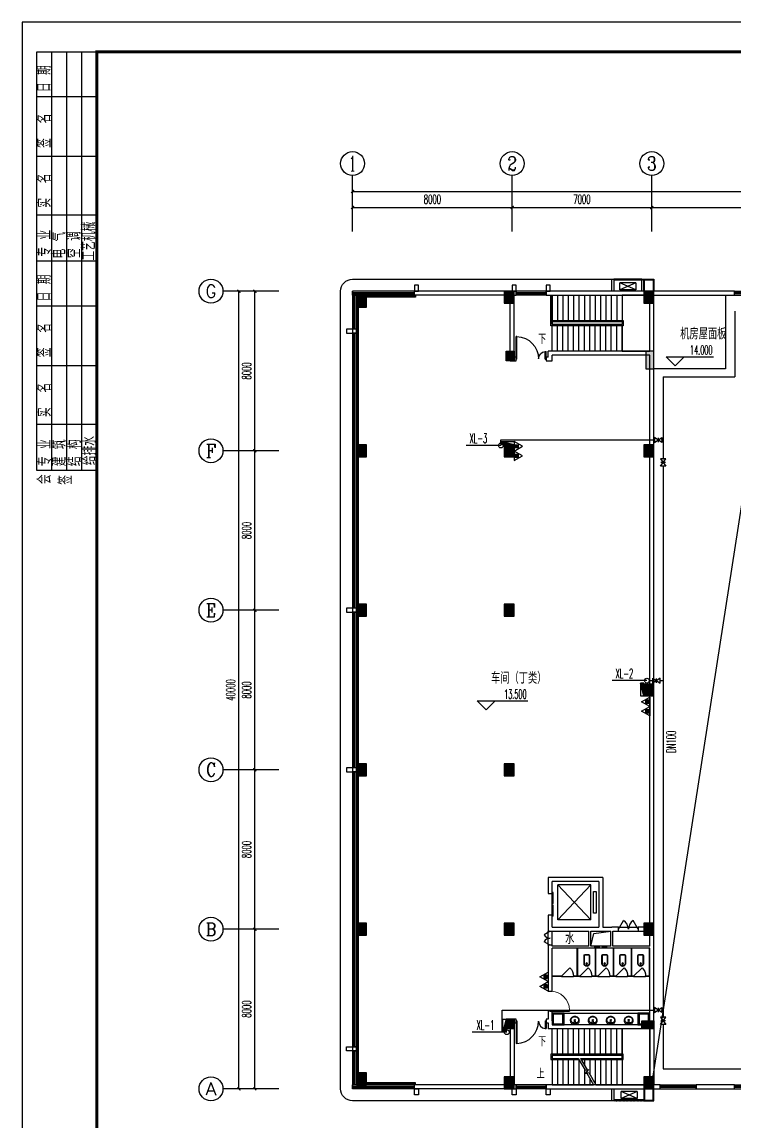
# Model space of a CAD drawing. Extents: x -620248 to 571765, y -684907 to -323071.
# Drawn here: x 248784 to 284532, y -509349 to -454182 of the extents above; entities that cross this region are included whole.
import ezdxf
from ezdxf.enums import TextEntityAlignment as Align

# ---------------------------------------------------------------- set-up
doc = ezdxf.new("R2010")
doc.units = 0
doc.header["$LTSCALE"] = 1000
doc.header["$MEASUREMENT"] = 0
doc.linetypes.add('DASH', pattern=[0.35, 0.25, -0.1])
for name, color, linetype in [('4', 4, 'Continuous'), ('9', 9, 'Continuous'), ('AC', 252, 'Continuous'), ('AXIS', 3, 'Continuous'), ('AXIS_TEXT', 7, 'Continuous'), ('DIM_ELEV', 3, 'Continuous'), ('DIM_SYMB', 3, 'Continuous'), ('EQUIP_消火栓', 7, 'Continuous'), ('EQUIP_灭火器', 7, 'Continuous'), ('EVTR', 2, 'Continuous'), ('K+T', 252, 'Continuous'), ('PIPE-消防', 1, 'Continuous'), ('PUB_HATCH', 8, 'Continuous'), ('PUB_TITLE', 4, 'Continuous'), ('STAIR', 2, 'Continuous'), ('TWT_LEAD', 3, 'Continuous'), ('TWT_TEXT', 7, 'Continuous'), ('VALVE_消防', 7, 'Continuous'), ('VPIPE-消防', 1, 'Continuous'), ('WALL', 7, 'Continuous'), ('WINDOW', 4, 'Continuous')]:
    doc.layers.add(name, color=color, linetype=linetype)
doc.styles.add('_TCH_AXIS', font='COMPLEX', dxfattribs={"bigfont": 'GBCBIG'})
doc.styles.add('_TCH_DIM', font='SIMPLEX.shx', dxfattribs={"width": 0.8, "bigfont": 'GBCBIG.shx'})
doc.styles.add('_TCH_DIM_T3', font='SIMPLEX.shx', dxfattribs={"width": 0.564706, "bigfont": 'GBCBIG.shx'})
doc.styles.add('COMPLEX', font='COMPLEX')
doc.styles.add('天正', font='SIMPLEX.shx', dxfattribs={"width": 0.7, "bigfont": 'HZTXT.shx'})
doc.dimstyles.new('_TCH_ARCH&&150', dxfattribs={"dimtxt": 446.25, "dimasz": 150, "dimexe": 375, "dimexo": 450, "dimgap": 189.375, "dimtad": 1, "dimdec": 0, "dimzin": 0, "dimdsep": 46, "dimtxsty": '_TCH_DIM_T3', "dimblk": 'ARCHTICK', "dimcen": 0.09, "dimclrt": 7, "dimazin": 2, "dimtfac": 1, "dimtdec": 0, "dimtix": 1, "dimtmove": 2, "dimatfit": 3, "dimfxl": 1, "dimtolj": 1, "dimtzin": 0, "dimarcsym": 0})

# ---------------------------------------------------------------- blocks, each defined once
blk = doc.blocks.new('A$C58C370F3')
at = {"layer": 'K+T'}
for points in [[(465, 138), (59, 138, 0.388189), (0, 88), (0, -88, 0.388189), (59, -138), (465, -138, 0.97895)], [(465, 118), (58, 118, 0.382017), (20, 86), (20, -86, 0.382017), (58, -118), (465, -118, 0.977255)]]:
    blk.add_lwpolyline(points, format="xyb", close=True, dxfattribs=at)
blk.add_circle((462, 0), 40, dxfattribs=at)
blk = doc.blocks.new('$DorLib2D$00000114')
at = {"color": 0}
blk.add_line((0.5, 0), (-0.207, 0.707), dxfattribs=at)
blk.add_arc((0.5, 0), 1, 135, 180, dxfattribs=at)
blk = doc.blocks.new('A$C03CD7C06')
at = {"layer": 'K+T'}
for p, q in [((-350, 1410), (-460, 1410)), ((-460, 1410), (-460, 0)), ((-440, 1390), (-350, 1390)), ((-440, 1390), (-440, 0)), ((-350, 1410), (250, 1410)), ((-350, 1390), (-350, 1410)), ((460, 1410), (250, 1410)), ((250, 1410), (250, 1390)), ((250, 1390), (440, 1390)), ((440, 1390), (440, 0)), ((460, 1410), (460, 0)), ((-440, 0), (-460, 0)), ((460, 0), (440, 0))]:
    blk.add_line(p, q, dxfattribs=at)
at = {"layer": 'K+T', "xscale": 600, "yscale": 600, "zscale": -600, "rotation": 180}
blk.add_blockref('$DorLib2D$00000114', (-50, 1400), dxfattribs=at)
at = {"layer": 'K+T', "rotation": 90}
blk.add_blockref('A$C58C370F3', (0, 310), dxfattribs=at)
blk = doc.blocks.new('A$C545B6328')
at = {"layer": 'AC'}
for p, q in [((400, 450), (-400, 450)), ((-400, 450), (-400, 100)), ((400, 450), (-400, 100)), ((400, 100), (-400, 450)), ((400, 100), (-400, 100)), ((400, 100), (400, 450))]:
    blk.add_line(p, q, dxfattribs=at)
blk = doc.blocks.new('A$C1dab9271')
h = blk.add_hatch(color=256)
h.dxf.hatch_style = 1
h.paths.add_polyline_path([(14741, 41038), (15141, 41038), (15141, 40538), (14741, 40538)])
h = blk.add_hatch(color=256)
h.dxf.hatch_style = 1
h.paths.add_polyline_path([(22141, 41038), (21741, 41038), (21741, 40138), (22141, 40138)])
h = blk.add_hatch(color=256)
h.dxf.hatch_style = 1
h.paths.add_polyline_path([(14741, 7538), (15141, 7538), (15141, 7038), (14741, 7038)])
h = blk.add_hatch(color=256)
h.dxf.hatch_style = 1
h.paths.add_polyline_path([(21541, 7438), (22141, 7438), (22141, 7038), (21541, 7038)])
at = {"layer": 'PUB_HATCH'}
for points in [[(7241, 43238), (7741, 43238), (7741, 43838), (7241, 43838)], [(14641, 43438), (15141, 43438), (15141, 44038), (14641, 44038)], [(21641, 43438), (22141, 43438), (22141, 44038), (21641, 44038)], [(7241, 35738), (7741, 35738), (7741, 36338), (7241, 36338)], [(14641, 35738), (15141, 35738), (15141, 36338), (14641, 36338)], [(21641, 35738), (22141, 35738), (22141, 36338), (21641, 36338)], [(7241, 27738), (7741, 27738), (7741, 28338), (7241, 28338)], [(14641, 27738), (15141, 27738), (15141, 28338), (14641, 28338)], [(21641, 23738), (22141, 23738), (22141, 24338), (21641, 24338)], [(7241, 19738), (7741, 19738), (7741, 20338), (7241, 20338)], [(14641, 19738), (15141, 19738), (15141, 20338), (14641, 20338)], [(7241, 11738), (7741, 11738), (7741, 12338), (7241, 12338)], [(14641, 11738), (15141, 11738), (15141, 12338), (14641, 12338)], [(21641, 11738), (22141, 11738), (22141, 12338), (21641, 12338)], [(7241, 4238), (7741, 4238), (7741, 4838), (7241, 4838)], [(14641, 4038), (15141, 4038), (15141, 4638), (14641, 4638)], [(21641, 4038), (22141, 4038), (22141, 4638), (21641, 4638)]]:
    blk.add_hatch(color=7, dxfattribs=at).paths.add_polyline_path(points)
for points in [[(14741, 41038), (15141, 41038), (15141, 40538), (14741, 40538)], [(22141, 41038), (21741, 41038), (21741, 40138), (22141, 40138)], [(14741, 7538), (15141, 7538), (15141, 7038), (14741, 7038)], [(21541, 7438), (22141, 7438), (22141, 7038), (21541, 7038)]]:
    blk.add_lwpolyline(points, close=True)
at = {"layer": 'WALL'}
for points in [[(7741, 43838), (7241, 43838), (7241, 43238), (7741, 43238)], [(15141, 44038), (14641, 44038), (14641, 43438), (15141, 43438)], [(22141, 44038), (21641, 44038), (21641, 43438), (22141, 43438)], [(7741, 36338), (7241, 36338), (7241, 35738), (7741, 35738)], [(15141, 36338), (14641, 36338), (14641, 35738), (15141, 35738)], [(22141, 36338), (21641, 36338), (21641, 35738), (22141, 35738)], [(7741, 28338), (7241, 28338), (7241, 27738), (7741, 27738)], [(15141, 28338), (14641, 28338), (14641, 27738), (15141, 27738)], [(22141, 24338), (21641, 24338), (21641, 23738), (22141, 23738)], [(7741, 20338), (7241, 20338), (7241, 19738), (7741, 19738)], [(15141, 20338), (14641, 20338), (14641, 19738), (15141, 19738)], [(7741, 12338), (7241, 12338), (7241, 11738), (7741, 11738)], [(15141, 12338), (14641, 12338), (14641, 11738), (15141, 11738)], [(22141, 12338), (21641, 12338), (21641, 11738), (22141, 11738)], [(7741, 4838), (7241, 4838), (7241, 4238), (7741, 4238)], [(15141, 4638), (14641, 4638), (14641, 4038), (15141, 4038)], [(22141, 4638), (21641, 4638), (21641, 4038), (22141, 4038)]]:
    blk.add_lwpolyline(points, close=True, dxfattribs=at)
blk = doc.blocks.new('$TCHSYS$WIN2D')
for p, q in [((-0.5, 0.5), (0.5, 0.5)), ((-0.5, 0.5), (-0.5, -0.5)), ((0.5, 0.5), (0.5, -0.5)), ((0.5, 0.1667), (-0.5, 0.1667)), ((0.5, -0.1667), (-0.5, -0.1667)), ((-0.5, -0.5), (0.5, -0.5))]:
    blk.add_line(p, q)
blk = doc.blocks.new('$DorLib2D$00000225')
at = {"color": 0}
for p, q in [((0.475, -0.001), (0.475, 0.752)), ((0.475, 0.752), (0.5, 0.752)), ((0.5, -0.001), (0.5, 0.752)), ((-0.5, 0), (-0.5, 0.252)), ((-0.475, 0.252), (-0.5, 0.252)), ((-0.475, 0), (-0.475, 0.252)), ((-0.475, 0), (-0.5, 0)), ((0.475, -0.001), (0.5, -0.001))]:
    blk.add_line(p, q, dxfattribs=at)
for centre, radius, start, end in [((0.505, -0.002), 0.755, 92.2493, 179.7238), ((-0.501, 0.003), 0.251, 359.7899, 84.0974)]:
    blk.add_arc(centre, radius, start, end, dxfattribs=at)
blk = doc.blocks.new('$DorLib2D$00000001')
for p, q in [((0.45, 0.975), (0.5, 0.975)), ((0.45, 0), (0.45, 0.975)), ((0.5, 0), (0.5, 0.975)), ((0.5, 0), (0.45, 0))]:
    blk.add_line(p, q)
at = {"lineweight": 13}
blk.add_arc((0.475, 0), 0.975, 91.4693, 180, dxfattribs=at)
blk = doc.blocks.new('$lvtry$00000179')
at = {"color": 0, "linetype": 'ByBlock'}
for p, q in [((-32, -102), (-92, -102)), ((-13, -178), (-40, -70)), ((35, -64), (-35, -64)), ((13, -178), (-13, -178)), ((40, -70), (13, -178)), ((92, -102), (32, -102))]:
    blk.add_line(p, q, dxfattribs=at)
blk.add_lwpolyline([(0, -406, 0.088425), (89, -391, 0.093738), (162, -347, 0.102376), (212, -280, 0.10945), (229, -203, 0.109452), (212, -127, 0.102376), (162, -60, 0.093738), (89, -16, 0.088423), (0, 0, 0.088427), (-89, -16, 0.093738), (-162, -60, 0.102376), (-212, -127, 0.109452), (-229, -203, 0.109451), (-212, -280, 0.102376), (-162, -347, 0.093738), (-89, -391, 0.088425)], format="xyb", close=True, dxfattribs=at)
for centre, radius in [((-64, -76), 20.4), ((-64, -76), 15.4), ((0, -229), 25.4), ((63, -76), 20.4), ((63, -76), 15.4)]:
    blk.add_circle(centre, radius, dxfattribs=at)
for centre, radius, start, end in [((-88, -229), 116, 151.0888, 180), ((-88, -229), 116, 180, 208.9112), ((-45, -252), 164, 126.8699, 151.0888), ((-45, -205), 164, 208.9112, 233.1301), ((-18, -288), 210, 123.9045, 126.8699), ((-18, -169), 210, 233.1301, 252.7421), ((-92, -178), 76.2, 90, 123.9045), ((0, -111), 270, 252.7421, 270), ((-35, -68), 5, 90, 194.0362), ((0, -111), 270, 270, 287.2579), ((35, -68), 5, 345.9638, 90), ((18, -169), 210, 287.2579, 306.8699), ((92, -178), 76.2, 57.7402, 90), ((45, -252), 164, 28.9112, 57.7402), ((45, -205), 164, 306.8699, 331.0888), ((88, -229), 116, 0, 28.9112), ((88, -229), 116, 331.0888, 0)]:
    blk.add_arc(centre, radius, start, end, dxfattribs=at)
at = {"color": 0}
for p in [(0, -76), (0, -229)]:
    blk.add_point(p, dxfattribs=at)
blk = doc.blocks.new('$WINLIB2D$00000001')
at = {"color": 0}
for points in [[(-0.5, 0.5), (-0.5, -0.5)], [(-0.5, 0.5), (0.5, 0.5)], [(0.5, -0.5), (0.5, 0.5)], [(0.5, 0.167), (-0.5, 0.167)], [(0.5, -0.167), (-0.5, -0.167)], [(-0.5, -0.5), (0.5, -0.5)]]:
    blk.add_lwpolyline(points, dxfattribs=at)
blk = doc.blocks.new('$DORLIB2D$00000127')
at = {"color": 0}
for points in [[(-0.533, 0.795), (-0.533, 0.69)], [(-0.033, 0.795), (-0.533, 0.795)], [(-0.033, 0.69), (-0.533, 0.69)], [(-0.033, 0.795), (-0.033, 0.69)], [(0.533, 0.795), (0.033, 0.795)], [(0.033, 0.795), (0.033, 0.69)], [(0.533, 0.69), (0.033, 0.69)], [(0.533, 0.795), (0.533, 0.69)], [(0.5, 0.5), (-0.5, 0.5)]]:
    blk.add_lwpolyline(points, dxfattribs=at)
blk = doc.blocks.new('$DorLib2D$00000231')
at = {"color": 0}
for p, q in [((-0.5, 0), (-0.25, 0.433)), ((0.5, 0), (0.25, 0.433))]:
    blk.add_line(p, q, dxfattribs=at)
for centre, start, end in [((-0.5, 0), 0, 60), ((0.5, 0), 120, 180)]:
    blk.add_arc(centre, 0.5, start, end, dxfattribs=at)
blk = doc.blocks.new('_ArchTick')
at = {"color": 0, "linetype": 'ByBlock', "const_width": 0.4}
blk.add_lwpolyline([(-0.5, -0.5), (0.5, 0.5)], dxfattribs=at)
blk = doc.blocks.new('*D343')
at = {"layer": 'AXIS', "color": 0, "lineweight": -2, "transparency": 16777216}
for p, q in [((7700, 50450), (7700, 52375)), ((7700, 52000), (115700, 52000)), ((115700, 50450), (115700, 52375))]:
    blk.add_line(p, q, dxfattribs=at)
at = {"layer": 'Defpoints', "color": 0, "transparency": 16777216}
for p in [(115700, 52000), (7700, 50000), (115700, 50000)]:
    blk.add_point(p, dxfattribs=at)
at = {"layer": 'AXIS', "color": 0, "lineweight": -2, "transparency": 16777216, "xscale": 150, "yscale": 150, "zscale": 150, "rotation": 180}
blk.add_blockref('_ArchTick', (7700, 52000), dxfattribs=at)
at = {"layer": 'AXIS', "color": 0, "lineweight": -2, "transparency": 16777216, "xscale": 150, "yscale": 150, "zscale": 150}
blk.add_blockref('_ArchTick', (115700, 52000), dxfattribs=at)
at = {"layer": 'AXIS', "color": 7, "transparency": 16777216, "insert": (61700, 52413), "char_height": 446.2, "attachment_point": 5, "style": '_TCH_DIM_T3'}
blk.add_mtext('\\A1;108000', dxfattribs=at)
blk = doc.blocks.new('*D344')
at = {"layer": 'AXIS', "color": 0, "lineweight": -2, "transparency": 16777216}
for p, q in [((7700, 50450), (7700, 51575)), ((15700, 50450), (15700, 51575)), ((7700, 51200), (15700, 51200))]:
    blk.add_line(p, q, dxfattribs=at)
at = {"layer": 'Defpoints', "color": 0, "transparency": 16777216}
for p in [(15700, 51200), (7700, 50000), (15700, 50000)]:
    blk.add_point(p, dxfattribs=at)
at = {"layer": 'AXIS', "color": 0, "lineweight": -2, "transparency": 16777216, "xscale": 150, "yscale": 150, "zscale": 150, "rotation": 180}
blk.add_blockref('_ArchTick', (7700, 51200), dxfattribs=at)
at = {"layer": 'AXIS', "color": 0, "lineweight": -2, "transparency": 16777216, "xscale": 150, "yscale": 150, "zscale": 150}
blk.add_blockref('_ArchTick', (15700, 51200), dxfattribs=at)
at = {"layer": 'AXIS', "color": 7, "transparency": 16777216, "insert": (11700, 51613), "char_height": 446.2, "attachment_point": 5, "style": '_TCH_DIM_T3'}
blk.add_mtext('\\A1;8000', dxfattribs=at)
blk = doc.blocks.new('*D345')
at = {"layer": 'AXIS', "color": 0, "lineweight": -2, "transparency": 16777216}
for p, q in [((15700, 50450), (15700, 51575)), ((22700, 50450), (22700, 51575)), ((15700, 51200), (22700, 51200))]:
    blk.add_line(p, q, dxfattribs=at)
at = {"layer": 'Defpoints', "color": 0, "transparency": 16777216}
for p in [(22700, 51200), (15700, 50000), (22700, 50000)]:
    blk.add_point(p, dxfattribs=at)
at = {"layer": 'AXIS', "color": 0, "lineweight": -2, "transparency": 16777216, "xscale": 150, "yscale": 150, "zscale": 150, "rotation": 180}
blk.add_blockref('_ArchTick', (15700, 51200), dxfattribs=at)
at = {"layer": 'AXIS', "color": 0, "lineweight": -2, "transparency": 16777216, "xscale": 150, "yscale": 150, "zscale": 150}
blk.add_blockref('_ArchTick', (22700, 51200), dxfattribs=at)
at = {"layer": 'AXIS', "color": 7, "transparency": 16777216, "insert": (19200, 51613), "char_height": 446.2, "attachment_point": 5, "style": '_TCH_DIM_T3'}
blk.add_mtext('\\A1;7000', dxfattribs=at)
blk = doc.blocks.new('*D346')
at = {"layer": 'AXIS', "color": 0, "lineweight": -2, "transparency": 16777216}
for p, q in [((22700, 50450), (22700, 51575)), ((32700, 50450), (32700, 51575)), ((22700, 51200), (32700, 51200))]:
    blk.add_line(p, q, dxfattribs=at)
at = {"layer": 'Defpoints', "color": 0, "transparency": 16777216}
for p in [(32700, 51200), (22700, 50000), (32700, 50000)]:
    blk.add_point(p, dxfattribs=at)
at = {"layer": 'AXIS', "color": 0, "lineweight": -2, "transparency": 16777216, "xscale": 150, "yscale": 150, "zscale": 150, "rotation": 180}
blk.add_blockref('_ArchTick', (22700, 51200), dxfattribs=at)
at = {"layer": 'AXIS', "color": 0, "lineweight": -2, "transparency": 16777216, "xscale": 150, "yscale": 150, "zscale": 150}
blk.add_blockref('_ArchTick', (32700, 51200), dxfattribs=at)
at = {"layer": 'AXIS', "color": 7, "transparency": 16777216, "insert": (27700, 51613), "char_height": 446.2, "attachment_point": 5, "style": '_TCH_DIM_T3'}
blk.add_mtext('\\A1;10000', dxfattribs=at)
blk = doc.blocks.new('*D357')
at = {"layer": 'AXIS', "color": 0, "lineweight": -2, "transparency": 16777216}
for p, q in [((3550, 47000), (1625, 47000)), ((2000, 7000), (2000, 47000)), ((3550, 7000), (1625, 7000))]:
    blk.add_line(p, q, dxfattribs=at)
at = {"layer": 'Defpoints', "color": 0, "transparency": 16777216}
for p in [(2000, 47000), (4000, 47000), (4000, 7000)]:
    blk.add_point(p, dxfattribs=at)
at = {"layer": 'AXIS', "color": 0, "lineweight": -2, "transparency": 16777216, "xscale": 150, "yscale": 150, "zscale": 150}
for p, rotation in [((2000, 47000), 90), ((2000, 7000), 270)]:
    blk.add_blockref('_ArchTick', p, dxfattribs=dict(at, rotation=rotation))
at = {"layer": 'AXIS', "color": 7, "transparency": 16777216, "insert": (1587, 27000), "char_height": 446.2, "attachment_point": 5, "rotation": 90, "style": '_TCH_DIM_T3'}
blk.add_mtext('\\A1;40000', dxfattribs=at)
blk = doc.blocks.new('*D358')
at = {"layer": 'AXIS', "color": 0, "lineweight": -2, "transparency": 16777216}
for p, q in [((3550, 15000), (2425, 15000)), ((2800, 7000), (2800, 15000)), ((3550, 7000), (2425, 7000))]:
    blk.add_line(p, q, dxfattribs=at)
at = {"layer": 'Defpoints', "color": 0, "transparency": 16777216}
for p in [(2800, 15000), (4000, 15000), (4000, 7000)]:
    blk.add_point(p, dxfattribs=at)
at = {"layer": 'AXIS', "color": 0, "lineweight": -2, "transparency": 16777216, "xscale": 150, "yscale": 150, "zscale": 150}
for p, rotation in [((2800, 15000), 90), ((2800, 7000), 270)]:
    blk.add_blockref('_ArchTick', p, dxfattribs=dict(at, rotation=rotation))
at = {"layer": 'AXIS', "color": 7, "transparency": 16777216, "insert": (2387, 11000), "char_height": 446.2, "attachment_point": 5, "rotation": 90, "style": '_TCH_DIM_T3'}
blk.add_mtext('\\A1;8000', dxfattribs=at)
blk = doc.blocks.new('*D359')
at = {"layer": 'AXIS', "color": 0, "lineweight": -2, "transparency": 16777216}
for p, q in [((3550, 23000), (2425, 23000)), ((2800, 15000), (2800, 23000)), ((3550, 15000), (2425, 15000))]:
    blk.add_line(p, q, dxfattribs=at)
at = {"layer": 'Defpoints', "color": 0, "transparency": 16777216}
for p in [(2800, 23000), (4000, 23000), (4000, 15000)]:
    blk.add_point(p, dxfattribs=at)
at = {"layer": 'AXIS', "color": 0, "lineweight": -2, "transparency": 16777216, "xscale": 150, "yscale": 150, "zscale": 150}
for p, rotation in [((2800, 23000), 90), ((2800, 15000), 270)]:
    blk.add_blockref('_ArchTick', p, dxfattribs=dict(at, rotation=rotation))
at = {"layer": 'AXIS', "color": 7, "transparency": 16777216, "insert": (2387, 19000), "char_height": 446.2, "attachment_point": 5, "rotation": 90, "style": '_TCH_DIM_T3'}
blk.add_mtext('\\A1;8000', dxfattribs=at)
blk = doc.blocks.new('*D360')
at = {"layer": 'AXIS', "color": 0, "lineweight": -2, "transparency": 16777216}
for p, q in [((3550, 31000), (2425, 31000)), ((2800, 23000), (2800, 31000)), ((3550, 23000), (2425, 23000))]:
    blk.add_line(p, q, dxfattribs=at)
at = {"layer": 'Defpoints', "color": 0, "transparency": 16777216}
for p in [(2800, 31000), (4000, 31000), (4000, 23000)]:
    blk.add_point(p, dxfattribs=at)
at = {"layer": 'AXIS', "color": 0, "lineweight": -2, "transparency": 16777216, "xscale": 150, "yscale": 150, "zscale": 150}
for p, rotation in [((2800, 31000), 90), ((2800, 23000), 270)]:
    blk.add_blockref('_ArchTick', p, dxfattribs=dict(at, rotation=rotation))
at = {"layer": 'AXIS', "color": 7, "transparency": 16777216, "insert": (2387, 27000), "char_height": 446.2, "attachment_point": 5, "rotation": 90, "style": '_TCH_DIM_T3'}
blk.add_mtext('\\A1;8000', dxfattribs=at)
blk = doc.blocks.new('*D361')
at = {"layer": 'AXIS', "color": 0, "lineweight": -2, "transparency": 16777216}
for p, q in [((3550, 39000), (2425, 39000)), ((2800, 31000), (2800, 39000)), ((3550, 31000), (2425, 31000))]:
    blk.add_line(p, q, dxfattribs=at)
at = {"layer": 'Defpoints', "color": 0, "transparency": 16777216}
for p in [(2800, 39000), (4000, 39000), (4000, 31000)]:
    blk.add_point(p, dxfattribs=at)
at = {"layer": 'AXIS', "color": 0, "lineweight": -2, "transparency": 16777216, "xscale": 150, "yscale": 150, "zscale": 150}
for p, rotation in [((2800, 39000), 90), ((2800, 31000), 270)]:
    blk.add_blockref('_ArchTick', p, dxfattribs=dict(at, rotation=rotation))
at = {"layer": 'AXIS', "color": 7, "transparency": 16777216, "insert": (2387, 35000), "char_height": 446.2, "attachment_point": 5, "rotation": 90, "style": '_TCH_DIM_T3'}
blk.add_mtext('\\A1;8000', dxfattribs=at)
blk = doc.blocks.new('*D362')
at = {"layer": 'AXIS', "color": 0, "lineweight": -2, "transparency": 16777216}
for p, q in [((3550, 47000), (2425, 47000)), ((2800, 39000), (2800, 47000)), ((3550, 39000), (2425, 39000))]:
    blk.add_line(p, q, dxfattribs=at)
at = {"layer": 'Defpoints', "color": 0, "transparency": 16777216}
for p in [(2800, 47000), (4000, 47000), (4000, 39000)]:
    blk.add_point(p, dxfattribs=at)
at = {"layer": 'AXIS', "color": 0, "lineweight": -2, "transparency": 16777216, "xscale": 150, "yscale": 150, "zscale": 150}
for p, rotation in [((2800, 47000), 90), ((2800, 39000), 270)]:
    blk.add_blockref('_ArchTick', p, dxfattribs=dict(at, rotation=rotation))
at = {"layer": 'AXIS', "color": 7, "transparency": 16777216, "insert": (2387, 43000), "char_height": 446.2, "attachment_point": 5, "rotation": 90, "style": '_TCH_DIM_T3'}
blk.add_mtext('\\A1;8000', dxfattribs=at)
blk = doc.blocks.new('_AXISO')
blk.add_circle((0, 0), 0.5)
at = {"layer": 'AXIS_TEXT', "style": 'COMPLEX', "width": 1.041667}
blk.add_attdef('A', text='', height=0.56, dxfattribs=at).set_placement((-0.25, -0.28), (0.25, -0.28), align=Align.FIT)
blk = doc.blocks.new('小签')
at = {"layer": '4'}
for p, q in [((-16433, 275229), (-16433, 289229)), ((-16433, 289229), (-14433, 289229)), ((-15933, 275229), (-15933, 289229)), ((-15433, 275229), (-15433, 289229)), ((-14933, 275229), (-14933, 289229)), ((-14433, 275229), (-14433, 289229)), ((-14433, 287729), (-16433, 287729)), ((-14433, 285729), (-16433, 285729)), ((-14433, 283773), (-16433, 283773)), ((-14433, 282229), (-16433, 282229)), ((-14433, 280729), (-16433, 280729)), ((-14433, 278729), (-16433, 278729)), ((-14433, 276773), (-16433, 276773)), ((-14433, 275229), (-16433, 275229))]:
    blk.add_line(p, q, dxfattribs=at)
at = {"layer": '4', "style": '_TCH_DIM', "width": 0.8}
for s, p in [('日 期', (-15971, 287889)), ('签  名', (-15966, 286022)), ('实  名', (-15966, 284022)), ('工艺机械', (-14479, 282255)), ('专 业', (-15960, 282382)), ('电 气', (-15476, 282324)), ('空 调', (-14973, 282341)), ('日 期', (-15971, 280889)), ('签  名', (-15966, 279022)), ('实  名', (-15966, 277022)), ('专 业', (-15952, 275382)), ('建 筑', (-15465, 275376)), ('结 构', (-14963, 275380)), ('给排水', (-14463, 275413)), ('会', (-15962, 274781)), ('签', (-15258, 274757))]:
    blk.add_text(s, height=450, rotation=90, dxfattribs=at).set_placement(p)
blk = doc.blocks.new('$TwtSys$00000434')
for p, q in [((-0.5, 0.5), (-0.5, -0.5)), ((-0.5, -0.5), (0.5, 0.5)), ((0.5, 0.5), (-0.5, 0.5)), ((0.5, -0.5), (0.5, 0.5)), ((-0.5, -0.5), (0.5, -0.5))]:
    blk.add_line(p, q)
blk.add_solid([(0.5, -0.5), (0.5, 0.5), (-0.5, -0.5)])
blk = doc.blocks.new('$VALVE$00000296')
for points in [[(-125, 72), (-125, -72), (125, 72), (125, -72), (-125, 72)], [(0, 60), (0, -64)]]:
    blk.add_lwpolyline(points)
for p in [(-125, 0), (125, 0)]:
    blk.add_point(p)
blk = doc.blocks.new('$TwtSys$00000546')
h = blk.add_hatch()
h.set_pattern_fill('ANSI31', color=256, scale=200, style=0)
h.set_pattern_definition([(45, (-38543.802, -6670.83), (-17.67767, 17.67767), [])])
h.paths.add_polyline_path([(-65, 174), (65, 174), (65, 44), (-65, 44)])
for points in [[(0, 344), (-198, 0), (198, 0)], [(-65, 174), (65, 174), (65, 44), (-65, 44)]]:
    blk.add_lwpolyline(points, close=True)
blk = doc.blocks.new('A$C06B3118E')
for p, q in [((17500, 14200), (17500, 14900)), ((17700, 14200), (17700, 14900)), ((21025, 15100), (22025, 15100)), ((21025, 14900), (22025, 14900))]:
    blk.add_line(p, q)
for points in [[(22300, 47000), (22300, 47600), (22800, 47600), (22800, 47000)], [(22330, 47000), (22330, 47570), (22770, 47570), (22770, 47000)], [(22300, 7000), (22300, 6400), (22800, 6400), (22800, 7000)], [(22330, 7000), (22330, 6430), (22770, 6430), (22770, 7000)]]:
    blk.add_lwpolyline(points)
at = {"color": 8}
blk.add_lwpolyline([(19650, 14150), (19792.3, 14784.6), (20650, 14900)], dxfattribs=at)
at = {"layer": '9'}
for p, q in [((22200, 47600), (20800, 47600)), ((22200, 47600), (20800, 47600)), ((22200, 47550), (20800, 47550)), ((7950, 7800), (7950, 46200)), ((8000, 7800), (8000, 46200)), ((22300, 6450), (20800, 6450)), ((22300, 6400), (20800, 6400))]:
    blk.add_line(p, q, dxfattribs=at)
for points in [[(20850, 47600), (20870, 47600), (20870, 47550), (20850, 47550), (20850, 47600)], [(20920, 47600), (20940, 47600), (20940, 47550), (20920, 47550), (20920, 47600)], [(20990, 47600), (21010, 47600), (21010, 47550), (20990, 47550), (20990, 47600)], [(21060, 47600), (21080, 47600), (21080, 47550), (21060, 47550), (21060, 47600)], [(21130, 47600), (21150, 47600), (21150, 47550), (21130, 47550), (21130, 47600)], [(21200, 47600), (21220, 47600), (21220, 47550), (21200, 47550), (21200, 47600)], [(21270, 47600), (21290, 47600), (21290, 47550), (21270, 47550), (21270, 47600)], [(21340, 47600), (21360, 47600), (21360, 47550), (21340, 47550), (21340, 47600)], [(21410, 47600), (21430, 47600), (21430, 47550), (21410, 47550), (21410, 47600)], [(21480, 47600), (21500, 47600), (21500, 47550), (21480, 47550), (21480, 47600)], [(21550, 47600), (21570, 47600), (21570, 47550), (21550, 47550), (21550, 47600)], [(21620, 47600), (21640, 47600), (21640, 47550), (21620, 47550), (21620, 47600)], [(21690, 47600), (21710, 47600), (21710, 47550), (21690, 47550), (21690, 47600)], [(21760, 47600), (21780, 47600), (21780, 47550), (21760, 47550), (21760, 47600)], [(21830, 47600), (21850, 47600), (21850, 47550), (21830, 47550), (21830, 47600)], [(21900, 47600), (21920, 47600), (21920, 47550), (21900, 47550), (21900, 47600)], [(21970, 47600), (21990, 47600), (21990, 47550), (21970, 47550), (21970, 47600)], [(22040, 47600), (22060, 47600), (22060, 47550), (22040, 47550), (22040, 47600)], [(22110, 47600), (22130, 47600), (22130, 47550), (22110, 47550), (22110, 47600)], [(22180, 47600), (22200, 47600), (22200, 47550), (22180, 47550), (22180, 47600)], [(22250, 47600), (22270, 47600), (22270, 47550), (22250, 47550), (22250, 47600)], [(10800, 46800), (10800, 46750), (8400, 46750)], [(10850, 46800), (10850, 46700), (8400, 46700)], [(22700, 7200), (28142, 42224.9), (109950, 46800)], [(10850, 7200), (10850, 7300), (8400, 7300)], [(10800, 7200), (10800, 7250), (8400, 7250)], [(20850, 6400), (20870, 6400), (20870, 6450), (20850, 6450), (20850, 6400)], [(20920, 6400), (20940, 6400), (20940, 6450), (20920, 6450), (20920, 6400)], [(20990, 6400), (21010, 6400), (21010, 6450), (20990, 6450), (20990, 6400)], [(21060, 6400), (21080, 6400), (21080, 6450), (21060, 6450), (21060, 6400)], [(21130, 6400), (21150, 6400), (21150, 6450), (21130, 6450), (21130, 6400)], [(21200, 6400), (21220, 6400), (21220, 6450), (21200, 6450), (21200, 6400)], [(21270, 6400), (21290, 6400), (21290, 6450), (21270, 6450), (21270, 6400)], [(21340, 6400), (21360, 6400), (21360, 6450), (21340, 6450), (21340, 6400)], [(21410, 6400), (21430, 6400), (21430, 6450), (21410, 6450), (21410, 6400)], [(21480, 6400), (21500, 6400), (21500, 6450), (21480, 6450), (21480, 6400)], [(21550, 6400), (21570, 6400), (21570, 6450), (21550, 6450), (21550, 6400)], [(21620, 6400), (21640, 6400), (21640, 6450), (21620, 6450), (21620, 6400)], [(21690, 6400), (21710, 6400), (21710, 6450), (21690, 6450), (21690, 6400)], [(21760, 6400), (21780, 6400), (21780, 6450), (21760, 6450), (21760, 6400)], [(21830, 6400), (21850, 6400), (21850, 6450), (21830, 6450), (21830, 6400)], [(21900, 6400), (21920, 6400), (21920, 6450), (21900, 6450), (21900, 6400)], [(21970, 6400), (21990, 6400), (21990, 6450), (21970, 6450), (21970, 6400)], [(22040, 6400), (22060, 6400), (22060, 6450), (22040, 6450), (22040, 6400)], [(22110, 6400), (22130, 6400), (22130, 6450), (22110, 6450), (22110, 6400)], [(22180, 6400), (22200, 6400), (22200, 6450), (22180, 6450), (22180, 6400)], [(22250, 6400), (22270, 6400), (22270, 6450), (22250, 6450), (22250, 6400)]]:
    blk.add_lwpolyline(points, dxfattribs=at)
at = {"layer": 'AXIS'}
for p, q in [((7700, 50000), (7700, 52800)), ((15700, 50000), (15700, 52800)), ((22700, 50000), (22700, 52800)), ((4000, 47000), (1200, 47000)), ((4000, 39000), (1200, 39000)), ((4000, 31000), (1200, 31000)), ((4000, 23000), (1200, 23000)), ((4000, 15000), (1200, 15000)), ((4000, 7000), (1200, 7000))]:
    blk.add_line(p, q, dxfattribs=at)
at = {"layer": 'DIM_ELEV'}
for p, q in [((23877.5, 43263.9), (23427.5, 43713.9)), ((23427.5, 43713.9), (25800.6, 43713.9)), ((23877.5, 43263.9), (24327.5, 43713.9)), ((14393.5, 25999.6), (13943.5, 26449.6)), ((13943.5, 26449.6), (16480.8, 26449.6)), ((14393.5, 25999.6), (14843.5, 26449.6))]:
    blk.add_line(p, q, dxfattribs=at)
at = {"layer": 'DIM_SYMB'}
for points in [[(17387.8, 44613.9, 0, 0, 0), (21777.9, 44613.9, 0, 0, 0), (21777.9, 46214, 0, 0, 0), (20124.2, 46214, 120, 0, 0), (19674.2, 46214, 0, 0, 0)], [(17387.8, 9386.1, 0, 0, 0), (21777.9, 9386.1, 0, 0, 0), (21777.9, 7786, 0, 0, 0), (20124.2, 7786, 120, 0, 0), (19674.2, 7786, 0, 0, 0)], [(17336.3, 7776, 0, 0, 0), (18819.4, 7776, 120, 0, 0), (19269.4, 7776, 0, 0, 0)]]:
    blk.add_lwpolyline(points, format="xyseb", dxfattribs=at)
at = {"layer": 'EVTR'}
blk.add_line((19637.5, 15475), (17987.5, 15475), dxfattribs=at)
blk.add_lwpolyline([(19637.5, 17225), (17987.5, 17225), (19637.5, 15475), (19637.5, 17225), (17987.5, 15475), (17987.5, 17225)], dxfattribs=at)
blk.add_lwpolyline([(19775, 15800), (19775, 16900), (19912.5, 16900), (19912.5, 15800)], close=True, dxfattribs=at)
at = {"layer": 'K+T'}
for p, q in [((18960, 12660), (18960, 14050)), ((18170, 12640), (17700, 12640)), ((17720, 12660), (18170, 12660)), ((18170, 12660), (18170, 12640)), ((18170, 12640), (18770, 12640)), ((18770, 12640), (18770, 12660)), ((18770, 12660), (18960, 12660)), ((18980, 12640), (18770, 12640)), ((17700, 10800), (22600, 10800))]:
    blk.add_line(p, q, dxfattribs=at)
for points in [[(17700, 10800), (17700, 10200), (18300, 10200), (18300, 10800), (17700, 10800)], [(22000, 10800), (22000, 10200), (22600, 10200), (22600, 10800), (22000, 10800)]]:
    blk.add_lwpolyline(points, dxfattribs=at)
for points in [[(17760, 10740), (17760, 10260), (18240, 10260), (18240, 10740)], [(22060, 10740), (22060, 10260), (22540, 10260), (22540, 10740)]]:
    blk.add_lwpolyline(points, close=True, dxfattribs=at)
at = {"layer": 'STAIR'}
for p, q in [((17640, 45265), (17640, 46800)), ((17640, 46800), (17700, 46800)), ((17700, 46800), (21210, 46800)), ((17700, 46800), (17700, 45535)), ((17700, 45325), (17700, 46800)), ((17970, 46800), (17970, 45535)), ((18240, 46800), (18240, 45535)), ((18510, 46800), (18510, 45535)), ((18780, 46800), (18780, 45535)), ((19050, 46800), (19050, 45535)), ((19320, 46800), (19320, 45535)), ((19590, 46800), (19590, 45535)), ((19860, 46800), (19860, 45535)), ((20130, 46800), (20130, 45535)), ((20400, 46800), (20400, 45535)), ((20670, 46800), (20670, 45535)), ((20940, 46800), (20940, 45535)), ((21210, 46800), (21210, 45535)), ((22600, 46800), (21210, 46800)), ((21210, 46800), (21210, 45535)), ((22600, 44000), (22600, 46800)), ((21270, 45265), (17640, 45265)), ((17700, 45535), (17700, 45475)), ((17700, 45535), (21270, 45535)), ((17700, 45535), (17700, 45475)), ((17700, 45475), (21210, 45475)), ((17700, 45475), (21210, 45475)), ((17700, 45475), (17700, 45325)), ((21210, 45325), (17700, 45325)), ((21210, 45325), (17700, 45325)), ((17700, 44000), (17700, 45265)), ((17970, 44000), (17970, 45265)), ((18240, 44000), (18240, 45265)), ((18510, 44000), (18510, 45265)), ((18780, 44000), (18780, 45265)), ((19050, 44000), (19050, 45265)), ((19320, 44000), (19320, 45265)), ((19590, 44000), (19590, 45265)), ((19860, 44000), (19860, 45265)), ((20130, 44000), (20130, 45265)), ((20400, 44000), (20400, 45265)), ((20670, 44000), (20670, 45265)), ((20940, 44000), (20940, 45265)), ((21210, 45475), (21210, 45325)), ((21210, 45475), (21210, 45325)), ((21210, 44000), (21210, 45265)), ((21210, 45265), (21210, 44000)), ((21270, 45535), (21270, 45265)), ((21210, 44000), (17700, 44000)), ((21210, 44000), (22600, 44000)), ((21210, 10000), (17700, 10000)), ((17700, 8735), (17700, 10000)), ((17970, 8735), (17970, 10000)), ((18240, 8735), (18240, 10000)), ((18510, 8735), (18510, 10000)), ((18780, 8735), (18780, 10000)), ((19050, 8735), (19050, 10000)), ((19320, 8735), (19320, 10000)), ((19590, 8735), (19590, 10000)), ((19860, 8735), (19860, 10000)), ((20130, 8735), (20130, 10000)), ((20400, 8735), (20400, 10000)), ((20670, 8735), (20670, 10000)), ((20940, 8735), (20940, 10000)), ((21210, 8735), (21210, 10000)), ((22600, 10000), (21210, 10000)), ((21210, 10000), (21210, 8735)), ((22600, 7200), (22600, 10000)), ((17640, 8735), (17640, 8465)), ((21270, 8735), (17640, 8735)), ((17640, 8465), (19049.4, 8465)), ((21210, 8675), (17700, 8675)), ((17700, 8675), (17700, 8525)), ((21210, 8675), (17700, 8675)), ((17700, 8525), (17700, 8675)), ((17700, 8525), (19014.8, 8525)), ((17700, 8525), (19014.8, 8525)), ((17700, 8465), (17700, 7200)), ((17970, 8465), (17970, 7200)), ((18240, 8465), (18240, 7200)), ((18510, 8465), (18510, 7200)), ((18780, 8465), (18780, 7200)), ((19014.8, 8525), (19360.1, 7926.9)), ((19050, 8464), (19050, 7200)), ((19130.2, 8525), (21210, 8525)), ((19130.2, 8525), (19460.1, 7953.7)), ((19130.2, 8525), (21210, 8525)), ((19164.9, 8465), (21270, 8465)), ((19320, 8465), (19320, 8196.3)), ((19590, 8465), (19590, 7728.7)), ((19860, 8465), (19860, 7261)), ((20130, 8465), (20130, 7200)), ((20400, 8465), (20400, 7200)), ((20670, 8465), (20670, 7200)), ((20940, 8465), (20940, 7200)), ((21210, 8525), (21210, 8675)), ((21210, 8675), (21210, 8525)), ((21210, 8465), (21210, 7200)), ((21210, 8465), (21210, 7200)), ((21270, 8465), (21270, 8735)), ((19320, 7996.3), (19320, 7200)), ((19532.4, 7973.1), (19359.5, 7767)), ((19359.5, 7767), (19539.9, 7815.4)), ((19360.1, 7926.9), (19532.4, 7973.1)), ((19439.9, 7788.6), (19779.8, 7200)), ((19539.9, 7815.4), (19895.2, 7200)), ((17700, 7200), (19779.8, 7200)), ((19590, 7528.7), (19590, 7200)), ((19895.2, 7200), (21210, 7200)), ((21210, 7200), (22600, 7200))]:
    blk.add_line(p, q, dxfattribs=at)
at = {"layer": 'WALL'}
for p, q in [((15700, 47000), (7700, 47000)), ((7700, 47000), (7700, 46800)), ((15900, 47000), (15700, 47000)), ((15900, 46800), (15900, 47000)), ((22700, 47000), (17400, 47000)), ((17400, 47000), (17400, 46800)), ((26850, 47000), (22700, 47000)), ((26850, 46800), (26850, 47000)), ((7700, 46800), (7900, 46800)), ((15600, 46800), (7900, 46800)), ((15600, 43500), (15600, 46800)), ((15800, 46800), (15900, 46800)), ((15800, 43700), (15800, 46800)), ((17400, 46800), (22600, 46800)), ((22600, 44000), (22600, 46800)), ((22800, 46800), (26850, 46800)), ((22800, 43900), (22800, 46800)), ((7900, 45100), (7700, 45100)), ((7700, 45100), (7700, 44900)), ((7700, 44900), (7900, 44900)), ((7900, 44900), (7900, 45100)), ((15900, 43700), (15800, 43700)), ((15900, 43500), (15900, 43700)), ((17500, 43700), (17400, 43700)), ((17400, 43700), (17400, 43500)), ((22600, 44000), (17500, 44000)), ((17500, 43700), (17500, 44000)), ((22600, 43800), (17700, 43800)), ((17700, 43500), (17700, 43800)), ((22600, 15100), (22600, 43800)), ((22800, 15000), (22800, 43900)), ((15600, 43500), (15900, 43500)), ((17400, 43500), (17700, 43500)), ((7900, 31100), (7700, 31100)), ((7700, 31100), (7700, 30900)), ((7700, 30900), (7900, 30900)), ((7900, 30900), (7900, 31100)), ((7900, 23100), (7700, 23100)), ((7700, 23100), (7700, 22900)), ((7700, 22900), (7900, 22900)), ((7900, 22900), (7900, 23100)), ((20250, 17600), (17500, 17600)), ((17500, 17600), (17500, 16800)), ((20050, 17400), (17700, 17400)), ((17700, 16800), (17700, 17400)), ((20050, 17400), (20050, 15100)), ((20250, 17600), (20250, 15100)), ((17500, 16800), (17700, 16800)), ((17700, 15700), (17500, 15700)), ((17500, 15700), (17500, 15000)), ((17700, 15100), (17700, 15700)), ((17500, 15000), (17500, 14900)), ((17500, 14900), (17700, 14900)), ((17700, 15100), (19600, 15100)), ((17700, 14900), (19550, 14900)), ((19550, 14150), (19550, 14900)), ((19600, 15100), (20050, 15100)), ((19650, 14150), (19650, 14900)), ((19650, 14900), (20150, 14900)), ((20150, 14900), (20650, 14900)), ((20250, 15100), (20700, 15100)), ((20650, 14150), (20650, 14900)), ((21025, 15100), (20700, 15100)), ((20750, 14150), (20750, 14900)), ((20750, 14900), (21025, 14900)), ((21025, 14900), (21025, 15100)), ((22600, 15100), (22025, 15100)), ((22025, 15100), (22025, 14900)), ((22025, 14900), (22600, 14900)), ((22600, 14150), (22600, 14900)), ((22800, 14100), (22800, 15000)), ((17700, 14200), (17500, 14200)), ((17500, 14200), (17500, 14100)), ((17500, 14100), (17500, 11900)), ((17700, 14150), (17700, 14200)), ((19550, 14150), (17700, 14150)), ((17700, 11900), (17700, 14050)), ((19600, 14050), (17700, 14050)), ((20700, 14050), (19600, 14050)), ((20650, 14150), (19650, 14150)), ((22600, 14050), (20700, 14050)), ((22600, 14150), (20750, 14150)), ((22600, 10200), (22600, 14050)), ((22800, 10100), (22800, 14100)), ((17500, 11900), (17700, 11900)), ((15900, 10500), (15600, 10500)), ((15600, 10500), (15600, 7200)), ((15900, 10300), (15900, 10500)), ((17500, 10500), (17400, 10500)), ((17400, 10500), (17400, 10300)), ((17700, 10900), (17500, 10900)), ((17500, 10900), (17500, 10500)), ((17700, 10400), (17700, 10900)), ((15800, 10300), (15900, 10300)), ((15800, 10300), (15800, 7200)), ((17400, 10300), (17500, 10300)), ((17500, 10300), (17500, 10000)), ((22600, 10000), (17500, 10000)), ((17700, 10400), (17700, 10200)), ((22600, 10200), (17700, 10200)), ((22600, 10000), (22600, 7200)), ((22800, 10100), (22800, 7200)), ((7900, 9100), (7700, 9100)), ((7700, 9100), (7700, 8900)), ((7700, 8900), (7900, 8900)), ((7900, 8900), (7900, 9100)), ((7900, 7200), (7700, 7200)), ((7700, 7200), (7700, 7000)), ((15600, 7200), (7900, 7200)), ((15900, 7200), (15800, 7200)), ((15900, 7000), (15900, 7200)), ((22600, 7200), (17400, 7200)), ((17400, 7200), (17400, 7000)), ((23125, 7200), (22800, 7200)), ((23125, 7000), (23125, 7200)), ((26850, 7200), (24925, 7200)), ((24925, 7200), (24925, 7000)), ((26850, 7000), (26850, 7200)), ((15700, 7000), (7700, 7000)), ((15700, 7000), (15900, 7000)), ((17400, 7000), (22700, 7000)), ((22700, 7000), (23125, 7000)), ((24925, 7000), (26850, 7000))]:
    blk.add_line(p, q, dxfattribs=at)
blk.add_lwpolyline([(22300, 6400), (7700, 6400, -0.4142136), (7100, 7000), (7100, 47000, -0.4142136), (7700, 47600), (22300, 47600)], format="xyb", dxfattribs=at)
for points in [[(20700, 47000), (20700, 47600), (20800, 47600), (20800, 47000), (20700, 47000)], [(20700, 47000), (20700, 47600), (20800, 47600), (20800, 47000), (20700, 47000)], [(22200, 47000), (22200, 47600), (22300, 47600), (22300, 47000), (22200, 47000)], [(11000, 47000), (11000, 47300), (10800, 47300), (10800, 47000), (11000, 47000)], [(15900, 47000), (15900, 47300), (15700, 47300), (15700, 47000), (15900, 47000)], [(17600, 47000), (17600, 47300), (17400, 47300), (17400, 47000), (17600, 47000)], [(26400, 46800), (26400, 43100), (22800, 43100)], [(11000, 7000), (11000, 6700), (10800, 6700), (10800, 7000), (11000, 7000)], [(15900, 7000), (15900, 6700), (15700, 6700), (15700, 7000), (15900, 7000)], [(17600, 7000), (17600, 6700), (17400, 6700), (17400, 7000), (17600, 7000)], [(20800, 7000), (20800, 6400), (20700, 6400), (20700, 7000), (20800, 7000)]]:
    blk.add_lwpolyline(points, dxfattribs=at)
for points in [[(7400, 44900), (7900, 44900), (7900, 45100), (7400, 45100)], [(7400, 30900), (7900, 30900), (7900, 31100), (7400, 31100)], [(7400, 22900), (7900, 22900), (7900, 23100), (7400, 23100)], [(7400, 9100), (7900, 9100), (7900, 8900), (7400, 8900)]]:
    blk.add_lwpolyline(points, close=True, dxfattribs=at)
at = {"layer": 'WINDOW', "linetype": 'DASH'}
for p, q in [((19850, 14050, 900), (19850, 14150, 900)), ((20450, 14116.7, 900), (19850, 14116.7, 900)), ((20450, 14083.3, 900), (19850, 14083.3, 900)), ((20450, 14050, 900), (20450, 14150, 900))]:
    blk.add_line(p, q, dxfattribs=at)
blk.add_blockref('A$C1dab9271', (658.7, 2962.4))
at = {"xscale": -1, "rotation": 180}
for name, p in [('A$C545B6328', (21500, 47518.8)), ('A$C545B6328', (21500, 47518.8)), ('A$C03CD7C06', (19440, 14050)), ('A$C03CD7C06', (20340, 14050)), ('A$C03CD7C06', (21240, 14050)), ('A$C03CD7C06', (22140, 14050)), ('A$C545B6328', (21568.4, 6963.9))]:
    blk.add_blockref(name, p, dxfattribs=at)
at = {"layer": 'AXIS'}
ref = blk.add_blockref('_AXISO', (7700, 53400), dxfattribs=dict(at, xscale=1200, yscale=1200, zscale=1200))
ref.add_attrib('A', '1', dxfattribs={"layer": 'AXIS_TEXT', "height": 772.1, "style": '_TCH_AXIS'}).set_placement((7534.6, 53014), (7865.4, 53014), align=Align.FIT)
ref = blk.add_blockref('_AXISO', (15700, 53400), dxfattribs=dict(at, xscale=1200, yscale=1200, zscale=1200))
ref.add_attrib('A', '2', dxfattribs={"layer": 'AXIS_TEXT', "height": 698.9, "style": '_TCH_AXIS'}).set_placement((15467, 53050.5), (15933, 53050.5), align=Align.FIT)
ref = blk.add_blockref('_AXISO', (22700, 53400), dxfattribs=dict(at, xscale=1200, yscale=1200, zscale=1200))
ref.add_attrib('A', '3', dxfattribs={"layer": 'AXIS_TEXT', "height": 698.9, "style": '_TCH_AXIS'}).set_placement((22467, 53050.5), (22933, 53050.5), align=Align.FIT)
ref = blk.add_blockref('_AXISO', (600, 47000), dxfattribs=dict(at, xscale=1200, yscale=1200, zscale=1200))
ref.add_attrib('A', 'G', dxfattribs={"layer": 'AXIS_TEXT', "height": 637.8, "style": '_TCH_AXIS'}).set_placement((326.7, 46681.1), (873.3, 46681.1), align=Align.FIT)
ref = blk.add_blockref('_AXISO', (600, 39000), dxfattribs=dict(at, xscale=1200, yscale=1200, zscale=1200))
ref.add_attrib('A', 'F', dxfattribs={"layer": 'AXIS_TEXT', "height": 668.2, "style": '_TCH_AXIS'}).set_placement((345.5, 38665.9), (854.5, 38665.9), align=Align.FIT)
ref = blk.add_blockref('_AXISO', (600, 31000), dxfattribs=dict(at, xscale=1200, yscale=1200, zscale=1200))
ref.add_attrib('A', 'E', dxfattribs={"layer": 'AXIS_TEXT', "height": 668.2, "style": '_TCH_AXIS'}).set_placement((345.5, 30665.9), (854.5, 30665.9), align=Align.FIT)
ref = blk.add_blockref('_AXISO', (600, 23000), dxfattribs=dict(at, xscale=1200, yscale=1200, zscale=1200))
ref.add_attrib('A', 'C', dxfattribs={"layer": 'AXIS_TEXT', "height": 683.5, "style": '_TCH_AXIS'}).set_placement((355.9, 22658.2), (844.1, 22658.2), align=Align.FIT)
ref = blk.add_blockref('_AXISO', (600, 15000), dxfattribs=dict(at, xscale=1200, yscale=1200, zscale=1200))
ref.add_attrib('A', 'B', dxfattribs={"layer": 'AXIS_TEXT', "height": 652.9, "style": '_TCH_AXIS'}).set_placement((335.7, 14673.6), (864.3, 14673.6), align=Align.FIT)
ref = blk.add_blockref('_AXISO', (600, 7000), dxfattribs=dict(at, xscale=1200, yscale=1200, zscale=1200))
ref.add_attrib('A', 'A', dxfattribs={"layer": 'AXIS_TEXT', "height": 637.8, "style": '_TCH_AXIS'}).set_placement((326.7, 6681.1), (873.3, 6681.1), align=Align.FIT)
at = {"layer": 'K+T', "xscale": -600, "yscale": 600, "zscale": -600}
blk.add_blockref('$DorLib2D$00000114', (18470, 12650), dxfattribs=at)
at = {"layer": 'K+T', "rotation": 180}
for p in [(18841.3, 10220), (19741.3, 10220), (20641.3, 10220), (21541.3, 10220)]:
    blk.add_blockref('$lvtry$00000179', p, dxfattribs=at)
at = {"layer": 'WINDOW'}
for name, p, xscale, yscale, zscale, rotation in [('$TCHSYS$WIN2D', (9250, 46900), 3100, 200, 3100, 180), ('$WINLIB2D$00000001', (16650, 46900), 1500, 200, 1500, 180), ('$TCHSYS$WIN2D', (27750, 46900), -1800, 200, -1800, 180.0000000000297), ('$TCHSYS$WIN2D', (7800, 45950), -1700, -200, -1700, 90), ('$TCHSYS$WIN2D', (7800, 38000), -13800, -200, -13800, 90), ('$DorLib2D$00000225', (16650, 43600), 1500, -1500, 1500, 180), ('$TCHSYS$WIN2D', (7800, 27000), -7800.000000001877, -200, -7800.000000001877, 90), ('$TCHSYS$WIN2D', (7800, 16000), -13800, -200, -13800, 90), ('$DORLIB2D$00000127', (17600, 16250), 1100, 200, 1100, 270), ('$DorLib2D$00000231', (17600, 14550), 700, 700, 700, 90), ('$DorLib2D$00000231', (21525, 15000), 1000, 1000, 1000, 5.00258e-11), ('$DorLib2D$00000001', (17600, 11400), -1000, -1000, -1000, 90), ('$DorLib2D$00000225', (16650, 10400), 1500, 1500, 1500, 180), ('$TCHSYS$WIN2D', (7800, 8050), -1700, -200, -1700, 90), ('$TCHSYS$WIN2D', (9250, 7100), 3100, 200, 3100, 180), ('$WINLIB2D$00000001', (16650, 7100), 1500, 200, 1500, 180), ('$TCHSYS$WIN2D', (24025, 7100), -1800, 200, -1800, 180.0000000000297), ('$TCHSYS$WIN2D', (27750, 7100), -1800, 200, -1800, 180.0000000000297)]:
    blk.add_blockref(name, p, dxfattribs=dict(at, xscale=xscale, yscale=yscale, zscale=zscale, rotation=rotation))
at = {"layer": 'DIM_ELEV', "color": 7, "style": '天正', "width": 0.525}
for s, p in [('14.000', (24615.6, 43827.9)), ('13.500', (15295.8, 26563.6))]:
    blk.add_text(s, height=456, dxfattribs=at).set_placement(p)
at = {"layer": 'DIM_SYMB', "color": 7, "style": '_TCH_DIM', "width": 0.8}
for s, p in [('下', (17002.4, 44351.4)), ('下', (17002.4, 9123.6)), ('上', (16928.6, 7513.5))]:
    blk.add_text(s, height=506.4, dxfattribs=at).set_placement(p)
at = {"layer": 'TWT_TEXT', "style": '_TCH_DIM', "width": 0.8}
for s, height, p in [('机房屋面板', 578.72, (24125.1, 44578.8)), ('车间（丁类）', 578.72, (14641.1, 27314.6)), ('水', 578.7, (18357.9, 14261.5))]:
    blk.add_text(s, height=height, dxfattribs=at).set_placement(p)
at = {"layer": 'AXIS'}
for p1, p2, distance, picture, middle in [((7700, 50000), (115700, 50000), 2000, '*D343', (61700, 52412.5)), ((7700, 50000), (15700, 50000), 1200, '*D344', (11700, 51612.5)), ((15700, 50000), (22700, 50000), 1200, '*D345', (19200, 51612.5)), ((22700, 50000), (32700, 50000), 1200, '*D346', (27700, 51612.5)), ((4000, 7000), (4000, 47000), 2000, '*D357', (1587.5, 27000)), ((4000, 39000), (4000, 47000), 1200, '*D362', (2387.5, 43000)), ((4000, 31000), (4000, 39000), 1200, '*D361', (2387.5, 35000)), ((4000, 23000), (4000, 31000), 1200, '*D360', (2387.5, 27000)), ((4000, 15000), (4000, 23000), 1200, '*D359', (2387.5, 19000)), ((4000, 7000), (4000, 15000), 1200, '*D358', (2387.5, 11000))]:
    dim = blk.add_aligned_dim(p1=p1, p2=p2, distance=distance, dimstyle='_TCH_ARCH&&150', dxfattribs=at)
    dim.commit()
    dim.dimension.update_dxf_attribs({"geometry": picture, "text_midpoint": middle})

msp = doc.modelspace()

# ---------------------------------------------------------------- linework, layer by layer
at = {"layer": 'PIPE-消防', "linetype": 'Continuous', "ltscale": 1.5}
for p, q in [((284532.3, -468689.2), (284532.3, -471978.7)), ((280932.3, -471978.7), (280932.3, -475144.1)), ((280932.3, -471978.7), (284532.3, -471978.7)), ((272794.2, -475300.9), (272794.2, -475144.1)), ((272794.2, -475144.1), (280492.1, -475144.1)), ((280867.1, -475144.1), (280932.3, -475144.1)), ((280932.3, -475144.1), (280932.3, -476087.3)), ((280932.3, -476462.3), (280932.3, -487213.7)), ((280235.4, -487213.7), (280410.5, -487213.7)), ((280785.5, -487213.7), (280932.3, -487213.7)), ((280932.3, -487213.7), (280932.3, -503733.4)), ((272851.2, -504848.8), (272851.2, -503733.4)), ((272851.2, -503733.4), (280492.1, -503733.4)), ((280867.1, -503733.4), (280932.3, -503733.4)), ((280932.3, -503733.4), (280932.3, -504089.7)), ((280932.3, -504464.7), (280932.3, -506677.5)), ((272974.2, -504848.8), (272851.2, -504848.8)), ((280932.3, -506677.5), (290775.2, -506677.5))]:
    msp.add_line(p, q, dxfattribs=at)
at = {"layer": 'PUB_TITLE'}
msp.add_lwpolyline([(248783.7, -543282.2), (406433.7, -543282.2), (406433.7, -454182.2), (248783.7, -454182.2)], close=True, dxfattribs=at)
at = {"layer": 'PUB_TITLE', "const_width": 150}
msp.add_lwpolyline([(252533.7, -541782.2), (404933.7, -541782.2), (404933.7, -455682.2), (252533.7, -455682.2)], close=True, dxfattribs=at)
at = {"layer": 'TWT_LEAD'}
for p, q in [((272308.1, -475420.9), (271046.5, -475420.9)), ((272794.2, -475420.9), (272308.1, -475420.9)), ((279629.3, -487213.7), (278367.7, -487213.7)), ((280115.4, -487213.7), (279629.3, -487213.7)), ((272608.1, -504848.8), (271346.5, -504848.8)), ((273094.2, -504848.8), (272608.1, -504848.8))]:
    msp.add_line(p, q, dxfattribs=at)
at = {"layer": 'VPIPE-消防', "linetype": 'Continuous'}
for centre in [(272794.2, -475420.9), (280115.4, -487213.7), (273094.2, -504848.8)]:
    msp.add_circle(centre, 120, dxfattribs=at)

# ---------------------------------------------------------------- block references
at = {"layer": '4', "xscale": 1.5, "yscale": 1.5, "zscale": 1.5}
msp.add_blockref('小签', (274182.5, -889526), dxfattribs=at)
at = {"layer": 'EQUIP_消火栓', "xscale": 650, "zscale": 650}
for p, yscale, rotation in [((273134.7, -475303.4), -160, 179.9999999999998), ((279879.7, -487658.4), 160, 90.00000000000014), ((272979.7, -504508.4), -160, 269.9999999999998)]:
    msp.add_blockref('$TwtSys$00000434', p, dxfattribs=dict(at, yscale=yscale, rotation=rotation))
at = {"layer": 'EQUIP_灭火器', "xscale": 1.2, "zscale": 1.2, "rotation": 270}
for p, yscale in [((273459.7, -475461.4), 1.2), ((273459.7, -475937.5), 1.2), ((280259.7, -488273), -1.2), ((280259.7, -488749.2), -1.2), ((275159.7, -502069.2), -1.2), ((275159.7, -502545.3), -1.2)]:
    msp.add_blockref('$TwtSys$00000546', p, dxfattribs=dict(at, yscale=yscale))
at = {"layer": 'VALVE_消防', "xscale": 1.5, "zscale": 1.5}
for p, yscale in [((280679.6, -475144.1), 1.8), ((280598, -487213.7), -1.8), ((280679.6, -503733.4), 1.8)]:
    msp.add_blockref('$VALVE$00000296', p, dxfattribs=dict(at, yscale=yscale))
at = {"layer": 'VALVE_消防', "xscale": 1.5, "yscale": 1.8, "zscale": 1.5, "rotation": 270}
for p in [(280932.3, -476274.8), (280932.3, -504277.2)]:
    msp.add_blockref('$VALVE$00000296', p, dxfattribs=at)
at = {"layer": 'WALL'}
msp.add_blockref('A$C06B3118E', (257659.7, -514683.4), dxfattribs=at)

# ---------------------------------------------------------------- texts
at = {"layer": 'TWT_LEAD', "color": 7, "style": '天正', "width": 0.525}
for s, p in [('XL-3', (271215.3, -475300.9)), ('XL-2', (278536.5, -487093.7)), ('XL-1', (271569.3, -504728.8))]:
    msp.add_text(s, height=480, dxfattribs=at).set_placement(p)
at = {"layer": 'TWT_TEXT', "style": '天正', "width": 0.525}
msp.add_text('DN100', height=480, rotation=90, dxfattribs=at).set_placement((281572.7, -490836.4))

doc.saveas('drawing.dxf')
